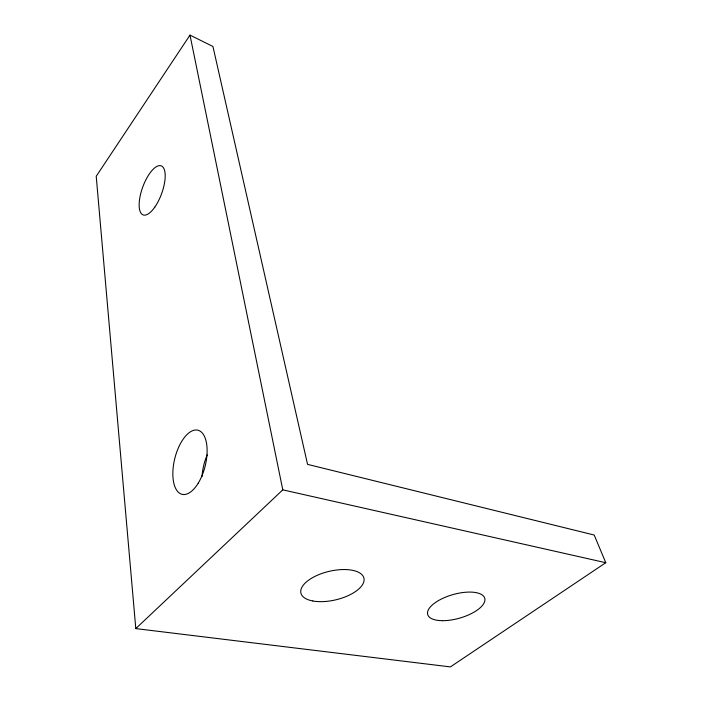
<?xml version="1.0" encoding="UTF-8"?>
<svg xmlns="http://www.w3.org/2000/svg" width="702" height="702" viewBox="0 0 702 702"><rect width="100%" height="100%" fill="white"/><g stroke="black" fill="none" stroke-linecap="round" stroke-linejoin="round"><path stroke-width="1.05" d="M189.996 35.1L96.218 176.272L135.802 628.597L450.412 666.9L605.782 562.714L594.199 535.029L307.555 464.364L212.943 46.49L189.996 35.1L282.783 489.847L135.802 628.597M282.783 489.847L605.782 562.714M202.071 476.526A32.415 16.146 -76.4 0 1 207.248 454.835M442.488 620.682A29.651 12.232 -15.9 0 0 484.933 599.385A29.651 12.232 -15.9 0 0 441.26 599.087A29.651 12.232 -15.9 0 0 442.488 620.682M198.324 483.011A33.029 15.655 -76.1 0 0 198.789 430.475A33.029 15.655 -76.1 0 0 172.841 473.288A33.029 15.655 -76.1 0 0 198.324 483.011M154.809 207.099A26.149 10.003 -69.8 0 0 161.899 166.181A26.149 10.003 -69.8 0 0 139.803 197.859A26.149 10.003 -69.8 0 0 154.809 207.099M312.838 600.991A32.371 14.619 -13.3 0 0 363.785 581.905A32.371 14.619 -13.3 0 0 320.656 573.92A32.371 14.619 -13.3 0 0 312.838 600.991"/></g></svg>
